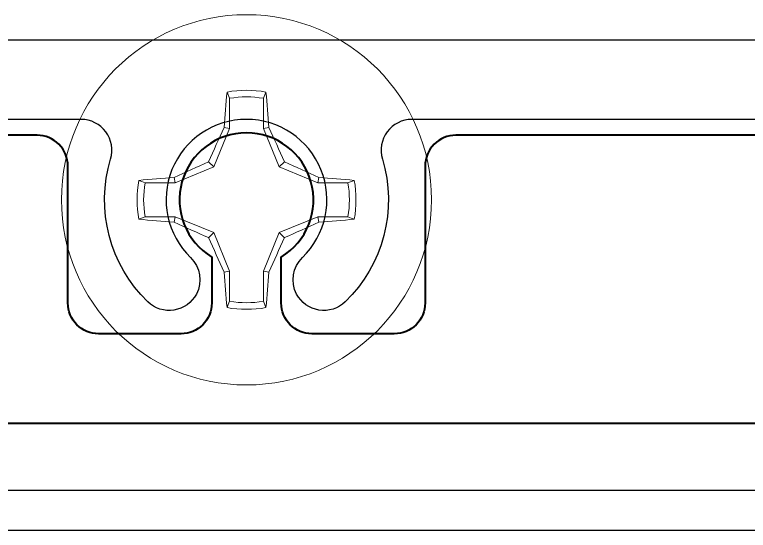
# Model space of a CAD drawing. Extents: x -26 to 91, y -47 to 75.
# Drawn here: x -2.039 to -1.3, y 59.831 to 60.351 of the extents above; entities that cross this region are included whole.
import ezdxf

# ---------------------------------------------------------------- set-up
doc = ezdxf.new("R2010")
doc.units = 0
doc.header["$MEASUREMENT"] = 0
doc.layers.get('0').update_dxf_attribs({"linetype": 'CONTINUOUS'})
for name, color, linetype in [('DIM', 7, 'CONTINUOUS'), ('FRAME', 1, 'CONTINUOUS'), ('MISC.', 7, 'CONTINUOUS')]:
    doc.layers.add(name, color=color, linetype=linetype)

# ---------------------------------------------------------------- blocks, each defined once
blk = doc.blocks.new('dfasdf')
at = {"color": 7, "linetype": 'Continuous', "lineweight": 15}
for p, q in [((54.62254, 25.67929), (54.62001, 25.68563)), ((54.62254, 25.67929), (54.62254, 25.64883)), ((54.65664, 25.64883), (54.65664, 25.67929)), ((54.62254, 25.64883), (54.6065, 25.61013)), ((54.62254, 25.64883), (54.61715, 25.6499)), ((54.65664, 25.64883), (54.66202, 25.6499)), ((54.67267, 25.61013), (54.65664, 25.64883)), ((54.6065, 25.61013), (54.60144, 25.61519)), ((54.67267, 25.61013), (54.67774, 25.61519)), ((54.6065, 25.61013), (54.5678, 25.59409)), ((54.71137, 25.59409), (54.67267, 25.61013)), ((54.5678, 25.59409), (54.53734, 25.59409)), ((54.5678, 25.59409), (54.56672, 25.59948)), ((54.71137, 25.59409), (54.71245, 25.59948)), ((54.74183, 25.59409), (54.71137, 25.59409)), ((54.74183, 25.59409), (54.74817, 25.59662)), ((54.53734, 25.55999), (54.531, 25.55747)), ((54.53734, 25.55999), (54.5678, 25.55999)), ((54.5678, 25.55999), (54.56672, 25.55461)), ((54.5678, 25.55999), (54.6065, 25.54396)), ((54.67267, 25.54396), (54.71137, 25.55999)), ((54.71137, 25.55999), (54.71245, 25.55461)), ((54.71137, 25.55999), (54.74183, 25.55999)), ((54.6065, 25.54396), (54.60144, 25.53889)), ((54.6065, 25.54396), (54.62254, 25.50525)), ((54.65664, 25.50525), (54.67267, 25.54396)), ((54.67267, 25.54396), (54.67774, 25.53889)), ((54.62254, 25.50525), (54.61715, 25.50418)), ((54.62254, 25.50525), (54.62254, 25.47479)), ((54.65664, 25.50525), (54.66202, 25.50418)), ((54.65664, 25.47479), (54.65664, 25.50525)), ((54.65664, 25.47479), (54.65916, 25.46845))]:
    blk.add_line(p, q, dxfattribs=at)
at = {"color": 7, "linetype": 'Continuous', "lineweight": 15, "flags": 128}
for points in [[(54.65664, 25.67929), (54.65798, 25.68267), (54.65916, 25.68563)], [(54.53734, 25.59409), (54.53396, 25.59544), (54.531, 25.59662)], [(54.74183, 25.55999), (54.74521, 25.55865), (54.74817, 25.55747)], [(54.62254, 25.47479), (54.62119, 25.47142), (54.62001, 25.46845)]]:
    blk.add_lwpolyline(points, dxfattribs=at)
at = {"color": 7, "linetype": 'Continuous', "lineweight": 15}
blk.add_circle((54.63959, 25.57704), 0.1865, dxfattribs=at)
for centre, radius, start, end in [((55.55924, 25.5924), 0.94384, 174.33102, 176.50696), ((54.63959, 25.57704), 0.11034, 79.78122, 100.21878), ((53.71993, 25.5924), 0.94384, 3.49304, 5.66898), ((54.63959, 25.57704), 0.10366, 80.53328, 99.46672), ((55.69227, 25.14235), 1.18891, 154.72835, 156.56461), ((53.5869, 25.14235), 1.18891, 23.43539, 25.27165), ((55.07428, 24.52436), 1.18891, 113.43539, 115.27165), ((54.20489, 24.52436), 1.18891, 64.72835, 66.56461), ((54.63959, 25.57704), 0.11034, 169.78122, 190.21878), ((54.62423, 24.65739), 0.94384, 93.49304, 95.66898), ((54.63959, 25.57704), 0.10366, 170.53328, 189.46672), ((54.65494, 24.65739), 0.94384, 84.33102, 86.50696), ((54.63959, 25.57704), 0.10366, 350.53328, 9.46672), ((54.63959, 25.57704), 0.11034, 349.78122, 10.21878), ((54.62423, 26.49669), 0.94384, 264.33102, 266.50696), ((54.65494, 26.49669), 0.94384, 273.49304, 275.66898), ((55.07428, 26.62973), 1.18891, 244.72835, 246.56461), ((54.20489, 26.62973), 1.18891, 293.43539, 295.27165), ((55.69227, 26.01174), 1.18891, 203.43539, 205.27165), ((53.5869, 26.01174), 1.18891, 334.72835, 336.56461), ((55.55924, 25.56169), 0.94384, 183.49304, 185.66898), ((53.71993, 25.56169), 0.94384, 354.33102, 356.50696), ((54.63959, 25.57704), 0.10366, 260.53328, 279.46672), ((54.63959, 25.57704), 0.11034, 259.78122, 280.21878)]:
    blk.add_arc(centre, radius, start, end, dxfattribs=at)
blk = doc.blocks.new('3809 BLOCK FRAME')
blk.add_lwpolyline([(-1.674, 0.454), (-4.425, 0.454)])
blk.add_lwpolyline([(-3.5, 0.343, -0.414214), (-3.469, 0.374), (-2.41666, 0.374, -0.5024), (-2.38697, 0.33409, 0.280293), (-2.34946, 0.19025, 0.498955), (-2.30053, 0.19797, 0.334263), (-2.30634, 0.2348, -2.470836), (-2.19366, 0.2348, 0.334263), (-2.19947, 0.19797, 0.498955), (-2.15054, 0.19025, 0.280293), (-2.11303, 0.33409, -0.5024), (-2.08334, 0.374), (-1.637, 0.374, -0.414214)], format="xyb")

msp = doc.modelspace()

# ---------------------------------------------------------------- linework, layer by layer
at = {"layer": 'DIM', "color": 5, "lineweight": 40}
msp.add_lwpolyline([(-2.40484, 59.93924), (-0.61684, 59.93924, 0.414214), (-0.58584, 59.97024), (-0.58584, 60.19824, 0.414214), (-0.61684, 60.22924), (-1.05584, 60.22924, -1), (-1.07584, 60.22924), (-1.15587, 60.22924, -1.086283), (-1.1758, 60.22924), (-1.59484, 60.22924, 0.414214), (-1.62584, 60.19824), (-1.62584, 60.06026, -0.414214), (-1.65684, 60.02926), (-1.73984, 60.02926, -0.414214), (-1.77084, 60.06026), (-1.77084, 60.10652, 3.577628), (-1.84084, 60.10652), (-1.84084, 60.06026, -0.414214), (-1.87184, 60.02926), (-1.95484, 60.02926, -0.414214), (-1.98584, 60.06026), (-1.98584, 60.19824, 0.414214), (-2.01684, 60.22924), (-2.40484, 60.22924, 0.414214)], format="xyb", dxfattribs=at)
at = {"layer": 'MISC.'}
msp.add_lwpolyline([(-4.05584, 59.87124), (-4.05584, 59.83124), (0.48416, 59.83124), (0.48416, 60.12124), (0.44416, 60.12124), (0.44416, 59.87124)], close=True, dxfattribs=at)

# ---------------------------------------------------------------- block references
msp.add_blockref('dfasdf', (-56.44542, 34.58719))
at = {"layer": 'FRAME', "xscale": -1}
msp.add_blockref('3809 BLOCK FRAME', (-4.05584, 59.87124), dxfattribs=at)

doc.saveas('drawing.dxf')
